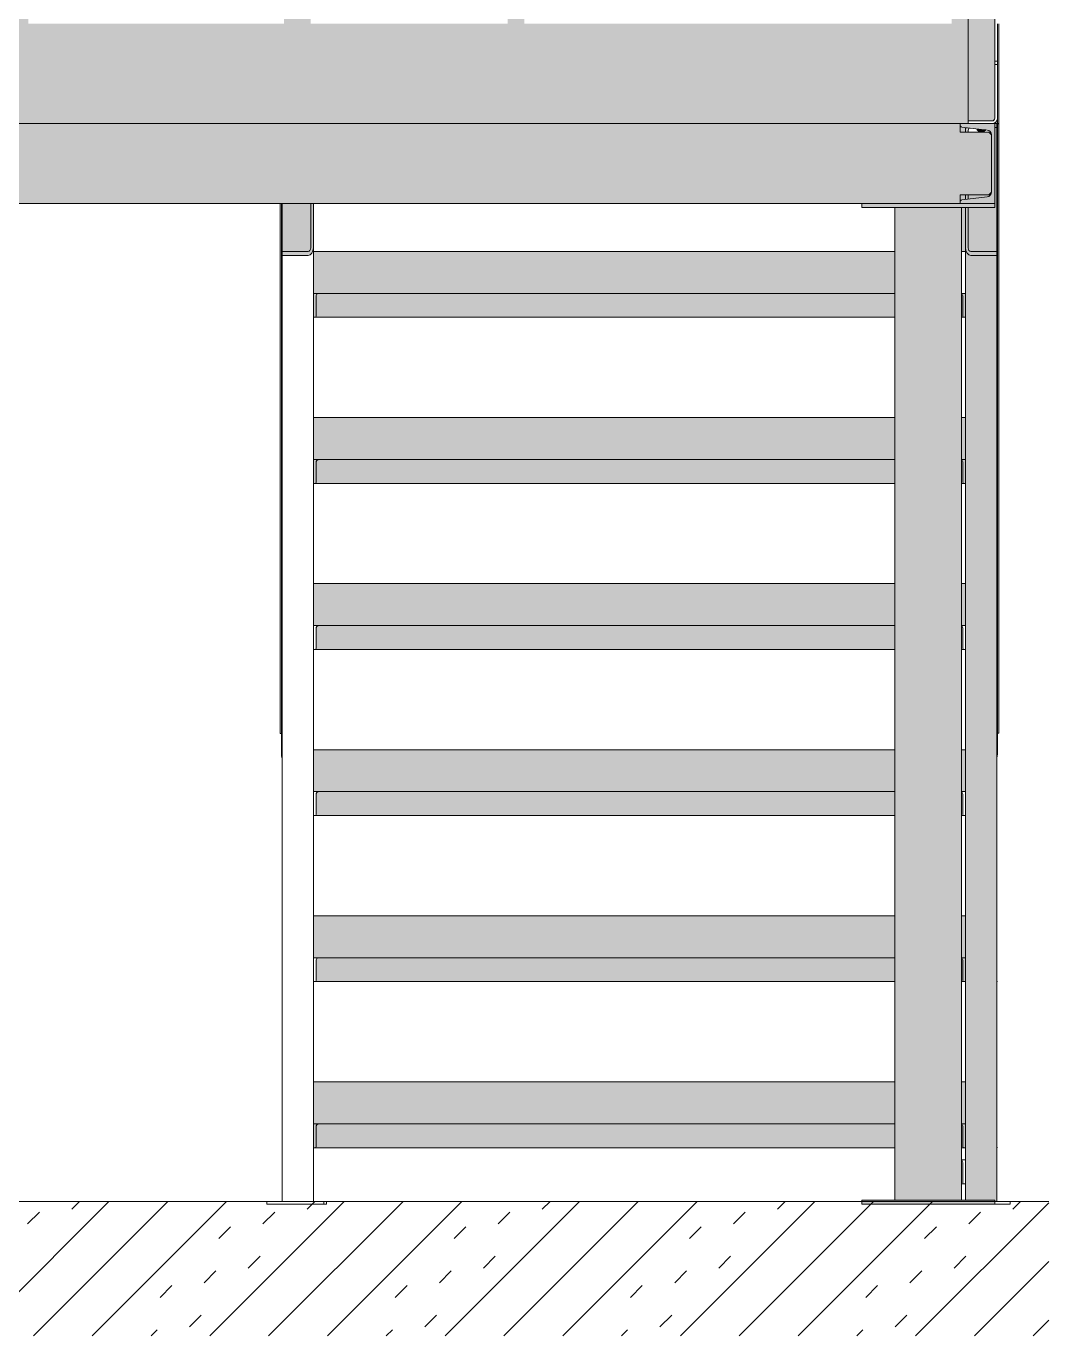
# Model space of a CAD drawing. Header units: millimetres. Extents: x 0 to 1680, y 0 to 594.
# Drawn here: x 1589.2 to 1619.93, y 428.25 to 467.62 of the extents above; entities that cross this region are included whole.
import ezdxf

# ---------------------------------------------------------------- set-up
doc = ezdxf.new("R2010")
doc.units = ezdxf.units.MM
for name, pattern in [('K5LT32794', [0]), ('K5LT32798', [0]), ('K5LT32801', [0]), ('K5LT32802', [0]), ('K5LT32803', [0])]:
    doc.linetypes.add(name, pattern=pattern)
doc.layers.add('Системный слой', color=7, linetype='Continuous')

# ---------------------------------------------------------------- blocks, each defined once
blk = doc.blocks.new('U597')
at = {"layer": 'Системный слой', "color": 7, "linetype": 'K5LT32801', "lineweight": 18}
for p, q in [((1587.647, 428.254), (1591.685, 432.292)), ((1589.415, 428.254), (1593.453, 432.292)), ((1591.182, 428.254), (1595.221, 432.292)), ((1594.718, 428.254), (1598.756, 432.292)), ((1596.486, 428.254), (1600.524, 432.292)), ((1598.253, 428.254), (1602.292, 432.292)), ((1601.789, 428.254), (1605.827, 432.292)), ((1603.557, 428.254), (1607.595, 432.292)), ((1605.325, 428.254), (1609.363, 432.292)), ((1608.86, 428.254), (1612.898, 432.292)), ((1610.628, 428.254), (1614.666, 432.292)), ((1612.396, 428.254), (1616.434, 432.292)), ((1615.931, 428.254), (1619.933, 432.256)), ((1617.699, 428.254), (1619.933, 430.488)), ((1619.467, 428.254), (1619.933, 428.72))]:
    blk.add_line(p, q, dxfattribs=at)
at = {"layer": 'Системный слой', "color": 7, "linetype": 'K5LT32802', "lineweight": 18}
for p, q in [((1590.569, 432.06), (1590.801, 432.292)), ((1597.64, 432.06), (1597.872, 432.292)), ((1604.711, 432.06), (1604.943, 432.292)), ((1611.782, 432.06), (1612.014, 432.292)), ((1618.853, 432.06), (1619.085, 432.292)), ((1589.243, 431.618), (1589.597, 431.972)), ((1596.314, 431.618), (1596.668, 431.972)), ((1603.385, 431.618), (1603.739, 431.972)), ((1610.456, 431.618), (1610.81, 431.972)), ((1617.527, 431.618), (1617.881, 431.972)), ((1594.988, 431.176), (1595.342, 431.53)), ((1602.059, 431.176), (1602.413, 431.53)), ((1609.13, 431.176), (1609.484, 431.53)), ((1616.202, 431.176), (1616.555, 431.53)), ((1595.872, 430.292), (1596.226, 430.646)), ((1602.943, 430.292), (1603.297, 430.646)), ((1610.014, 430.292), (1610.368, 430.646)), ((1617.085, 430.292), (1617.439, 430.646)), ((1594.546, 429.85), (1594.9, 430.204)), ((1601.617, 429.85), (1601.971, 430.204)), ((1608.689, 429.85), (1609.042, 430.204)), ((1615.76, 429.85), (1616.113, 430.204)), ((1593.221, 429.408), (1593.574, 429.762)), ((1600.292, 429.408), (1600.645, 429.762)), ((1607.363, 429.408), (1607.716, 429.762)), ((1614.434, 429.408), (1614.787, 429.762)), ((1594.104, 428.525), (1594.458, 428.878)), ((1601.175, 428.525), (1601.529, 428.878)), ((1608.247, 428.525), (1608.6, 428.878)), ((1615.318, 428.525), (1615.671, 428.878)), ((1592.95, 428.254), (1593.132, 428.436)), ((1600.021, 428.254), (1600.203, 428.436)), ((1607.092, 428.254), (1607.274, 428.436)), ((1614.163, 428.254), (1614.345, 428.436))]:
    blk.add_line(p, q, dxfattribs=at)
blk = doc.blocks.new('U596')
at = {"layer": 'Системный слой', "color": 7, "linetype": 'K5LT32798', "lineweight": 18}
blk.add_lwpolyline([(908.333, 432.292), (1619.933, 432.292)], dxfattribs=at)
at = {"layer": 'Системный слой'}
blk.add_blockref('U597', (0, 0), dxfattribs=at)
blk = doc.blocks.new('U616')
at = {"layer": 'Системный слой', "true_color": 0xa0a0a0}
h = blk.add_hatch(color=253, dxfattribs=at)
h.paths.add_polyline_path([(1617.509, 464.775), (1617.509, 464.772), (1617.589, 464.772), (1618.229, 464.772), (1618.253, 464.776), (1618.294, 464.805), (1618.309, 464.852), (1618.309, 466.472), (1618.309, 471.187), (1618.309, 471.292), (1618.309, 471.492), (1618.309, 477.112), (1618.309, 477.452), (1618.309, 482.387), (1618.309, 482.492), (1618.309, 482.692), (1618.309, 489.612), (1618.306, 489.636), (1618.277, 489.677), (1618.229, 489.692), (1617.589, 489.692), (1617.565, 489.689), (1617.525, 489.66), (1617.509, 489.612), (1617.509, 489.272), (1617.509, 467.692)])
h.paths.add_polyline_path([(1617.509, 489.272), (1617.509, 489.612), (1617.509, 489.692), (1617.429, 489.612), (1617.089, 489.272), (1617.009, 489.192), (1617.009, 482.692), (1617.009, 482.292), (1617.009, 471.492), (1617.009, 471.092), (1617.009, 467.692), (1617.509, 467.692)])
h.paths.add_polyline_path([(1603.673, 467.692), (1604.173, 467.692), (1604.173, 489.192), (1604.093, 489.192), (1603.753, 489.192), (1603.673, 489.192), (1603.673, 477.532), (1603.673, 477.452), (1603.673, 477.112), (1603.673, 477.032)])
h.paths.add_polyline_path([(1597.749, 477.032), (1597.597, 477.032), (1597.597, 467.692), (1597.749, 467.692), (1597.749, 468.756)])
h.paths.add_polyline_path([(1597.597, 477.032), (1597.097, 477.032), (1597.097, 467.692), (1597.597, 467.692)])
h.paths.add_polyline_path([(1597.349, 471.496), (1597.364, 471.488), (1597.384, 471.486), (1597.458, 471.456), (1597.515, 471.401), (1597.529, 471.392), (1597.529, 471.376), (1597.537, 471.357), (1597.549, 471.278), (1597.529, 471.201), (1597.529, 471.185), (1597.515, 471.176), (1597.503, 471.16), (1597.44, 471.111), (1597.364, 471.089), (1597.349, 471.081), (1597.335, 471.089), (1597.315, 471.092), (1597.241, 471.121), (1597.184, 471.176), (1597.169, 471.185), (1597.169, 471.201), (1597.165, 471.211), (1597.149, 471.289), (1597.149, 471.299), (1597.169, 471.376), (1597.169, 471.392), (1597.184, 471.401), (1597.196, 471.417), (1597.258, 471.467), (1597.335, 471.488)])
h.paths.add_polyline_path([(1596.949, 467.692), (1597.097, 467.692), (1597.097, 477.032), (1596.949, 477.032)])
h.paths.add_polyline_path([(1596.949, 477.661), (1596.949, 477.532), (1597.097, 477.532), (1597.097, 488.976), (1597.029, 488.976), (1596.991, 488.986), (1596.965, 488.969), (1596.949, 488.929)])
h.paths.add_polyline_path([(1597.597, 488.976), (1597.597, 489.192), (1597.097, 489.192), (1597.097, 477.532), (1597.597, 477.532)])
h.paths.add_polyline_path([(1597.349, 482.281), (1597.335, 482.289), (1597.315, 482.292), (1597.241, 482.321), (1597.184, 482.376), (1597.169, 482.385), (1597.169, 482.401), (1597.165, 482.411), (1597.149, 482.489), (1597.149, 482.499), (1597.169, 482.576), (1597.169, 482.592), (1597.184, 482.601), (1597.196, 482.617), (1597.258, 482.667), (1597.335, 482.688), (1597.349, 482.696), (1597.364, 482.688), (1597.384, 482.686), (1597.458, 482.656), (1597.515, 482.601), (1597.529, 482.592), (1597.529, 482.576), (1597.537, 482.557), (1597.549, 482.478), (1597.529, 482.401), (1597.529, 482.385), (1597.515, 482.376), (1597.503, 482.36), (1597.44, 482.311), (1597.364, 482.289)])
h.paths.add_polyline_path([(1597.749, 488.929), (1597.741, 488.958), (1597.708, 488.986), (1597.669, 488.976), (1597.597, 488.976), (1597.597, 477.532), (1597.749, 477.532), (1597.749, 477.661)])
h.paths.add_polyline_path([(1588.766, 467.692), (1589.266, 467.692), (1589.266, 477.032), (1589.266, 477.112), (1589.266, 477.452), (1589.266, 477.532), (1589.266, 489.192), (1589.186, 489.272), (1588.846, 489.612), (1588.766, 489.692)])
h = blk.add_hatch(color=253, dxfattribs=at)
h.paths.add_polyline_path([(1588.766, 464.692), (1588.414, 464.692), (1588.414, 464.644), (1588.41, 464.622), (1588.41, 464.432), (1587.55, 464.432), (1587.47, 464.352), (1587.47, 464.349), (1587.47, 462.636), (1587.47, 462.632), (1587.55, 462.552), (1588.41, 462.552), (1588.41, 462.363), (1588.414, 462.341), (1588.414, 462.292), (1615.647, 462.292), (1617.269, 462.292), (1617.269, 462.341), (1617.273, 462.363), (1617.273, 462.552), (1618.133, 462.552), (1618.213, 462.632), (1618.213, 462.636), (1618.213, 464.349), (1618.213, 464.352), (1618.133, 464.432), (1617.273, 464.432), (1617.273, 464.622), (1617.269, 464.644), (1617.269, 464.692)])
h.paths.add_polyline_path([(1618.309, 464.689), (1618.309, 464.692), (1618.229, 464.692), (1618.029, 464.692), (1617.509, 464.692), (1617.273, 464.692), (1617.273, 464.622), (1617.284, 464.604), (1617.322, 464.584), (1618.08, 464.498), (1618.087, 464.497), (1618.15, 464.471), (1618.196, 464.419), (1618.213, 464.352), (1618.213, 464.349), (1618.213, 462.636), (1618.213, 462.632), (1618.213, 462.626), (1618.192, 462.56), (1618.145, 462.51), (1618.08, 462.487), (1617.322, 462.401), (1617.302, 462.395), (1617.273, 462.363), (1617.273, 462.292), (1618.309, 462.292)])
h.paths.add_polyline_path([(1615.309, 462.172), (1615.309, 432.332), (1617.309, 432.332), (1617.309, 462.172)])
h.paths.add_polyline_path([(1617.309, 462.172), (1618.309, 462.172), (1618.309, 462.292), (1617.269, 462.292), (1615.647, 462.292), (1614.309, 462.292), (1614.309, 462.172)])
h.paths.add_polyline_path([(1617.509, 462.172), (1617.509, 460.956), (1617.516, 460.91), (1617.546, 460.861), (1617.589, 460.843), (1618.369, 460.843), (1618.369, 464.576), (1618.309, 464.576), (1618.309, 462.292), (1618.309, 462.172)])
h.paths.add_polyline_path([(1617.509, 462.172), (1617.429, 462.172), (1617.429, 460.956), (1617.439, 460.878), (1617.473, 460.801), (1617.526, 460.748), (1617.589, 460.73), (1618.369, 460.73), (1618.369, 460.843), (1617.589, 460.843), (1617.557, 460.853), (1617.522, 460.894), (1617.509, 460.956)])
h.paths.add_polyline_path([(1618.08, 462.487), (1618.087, 462.488), (1618.15, 462.514), (1618.196, 462.566), (1618.213, 462.632), (1618.133, 462.552), (1617.509, 462.552), (1617.509, 462.422)])
h.paths.add_polyline_path([(1617.509, 462.552), (1617.429, 462.552), (1617.429, 462.413), (1617.509, 462.422)])
h.paths.add_polyline_path([(1617.546, 464.559), (1617.448, 464.57), (1617.442, 464.553), (1617.429, 464.463), (1617.429, 464.432), (1617.509, 464.432), (1617.509, 464.463), (1617.516, 464.51)])
h.paths.add_polyline_path([(1598.009, 459.589), (1597.967, 459.58), (1597.925, 459.543), (1597.909, 459.489), (1597.909, 458.903), (1597.899, 458.879), (1597.875, 458.869), (1615.309, 458.869), (1615.309, 459.589)])
h.paths.add_polyline_path([(1597.829, 458.869), (1597.875, 458.869), (1597.899, 458.879), (1597.909, 458.903), (1597.909, 459.489), (1597.918, 459.531), (1597.955, 459.573), (1598.009, 459.589), (1597.829, 459.589)])
h.paths.add_polyline_path([(1596.889, 460.843), (1596.889, 460.73), (1597.669, 460.73), (1597.724, 460.743), (1597.779, 460.791), (1597.816, 460.866), (1597.829, 460.956), (1597.829, 462.292), (1597.749, 462.292), (1597.749, 460.956), (1597.742, 460.91), (1597.713, 460.861), (1597.669, 460.843)])
h.paths.add_polyline_path([(1597.669, 460.843), (1597.702, 460.853), (1597.736, 460.894), (1597.749, 460.956), (1597.749, 462.292), (1596.889, 462.292), (1596.889, 460.843)])
h.paths.add_polyline_path([(1617.429, 459.589), (1617.309, 459.589), (1617.309, 459.569), (1617.333, 459.543), (1617.349, 459.489), (1617.349, 458.903), (1617.359, 458.879), (1617.383, 458.869), (1617.429, 458.869)])
h.paths.add_polyline_path([(1617.309, 458.869), (1617.383, 458.869), (1617.359, 458.879), (1617.349, 458.903), (1617.349, 459.489), (1617.343, 459.524), (1617.309, 459.569)])
h.paths.add_polyline_path([(1617.309, 460.849), (1617.429, 460.849), (1617.429, 460.956), (1617.429, 462.172), (1617.309, 462.172)])
h.paths.add_polyline_path([(1617.429, 462.552), (1617.273, 462.552), (1617.273, 462.363), (1617.284, 462.381), (1617.322, 462.401), (1617.429, 462.413)])
h.paths.add_polyline_path([(1617.322, 464.584), (1617.302, 464.59), (1617.273, 464.622), (1617.273, 464.432), (1617.429, 464.432), (1617.429, 464.463), (1617.429, 464.572)])
h.paths.add_polyline_path([(1617.429, 455.857), (1617.309, 455.857), (1617.309, 454.597), (1617.429, 454.597)])
h.paths.add_polyline_path([(1615.309, 454.597), (1615.309, 455.857), (1597.829, 455.857), (1597.829, 454.597), (1598.009, 454.597)])
h.paths.add_polyline_path([(1598.009, 454.597), (1597.967, 454.587), (1597.925, 454.55), (1597.909, 454.497), (1597.909, 453.911), (1597.899, 453.887), (1597.875, 453.877), (1615.309, 453.877), (1615.309, 454.597)])
h.paths.add_polyline_path([(1617.429, 454.597), (1617.309, 454.597), (1617.309, 454.577), (1617.333, 454.55), (1617.349, 454.497), (1617.349, 453.911), (1617.359, 453.887), (1617.383, 453.877), (1617.429, 453.877)])
h.paths.add_polyline_path([(1597.909, 454.497), (1597.918, 454.539), (1597.955, 454.581), (1598.009, 454.597), (1597.829, 454.597), (1597.829, 453.877), (1597.875, 453.877), (1597.899, 453.887), (1597.909, 453.911)])
h.paths.add_polyline_path([(1615.309, 449.605), (1615.309, 450.865), (1597.829, 450.865), (1597.829, 449.605), (1598.009, 449.605)])
h.paths.add_polyline_path([(1598.009, 449.605), (1597.967, 449.595), (1597.925, 449.558), (1597.909, 449.505), (1597.909, 448.919), (1597.899, 448.894), (1597.875, 448.885), (1615.309, 448.885), (1615.309, 449.605)])
h.paths.add_polyline_path([(1617.429, 449.605), (1617.429, 448.885), (1617.429, 445.872), (1617.429, 444.612), (1617.429, 443.892), (1617.429, 433.54), (1617.429, 432.82), (1617.429, 432.332), (1618.309, 432.332), (1618.309, 432.292), (1618.369, 432.292), (1618.369, 460.73), (1617.589, 460.73), (1617.534, 460.743), (1617.479, 460.791), (1617.442, 460.866), (1617.429, 460.956), (1617.429, 460.849), (1617.429, 459.589), (1617.429, 458.869), (1617.429, 455.857), (1617.429, 454.597), (1617.429, 453.877), (1617.429, 450.865)])
h.paths.add_polyline_path([(1617.429, 450.865), (1617.309, 450.865), (1617.309, 449.605), (1617.429, 449.605)])
h.paths.add_polyline_path([(1615.309, 444.612), (1615.309, 445.872), (1597.829, 445.872), (1597.829, 444.612), (1598.009, 444.612)])
h.paths.add_polyline_path([(1598.009, 444.612), (1597.967, 444.603), (1597.925, 444.566), (1597.909, 444.512), (1597.909, 443.926), (1597.899, 443.902), (1597.875, 443.892), (1615.309, 443.892), (1615.309, 444.612)])
h.paths.add_polyline_path([(1617.429, 445.872), (1617.309, 445.872), (1617.309, 444.612), (1617.429, 444.612)])
h.paths.add_polyline_path([(1616.969, 432.212), (1617.049, 432.212), (1618.309, 432.212), (1618.309, 432.332), (1614.309, 432.332), (1614.309, 432.212)])
h.paths.add_polyline_path([(1588.41, 464.432), (1588.41, 464.622), (1588.399, 464.604), (1588.361, 464.584), (1587.603, 464.498), (1587.597, 464.497), (1587.533, 464.471), (1587.488, 464.419), (1587.47, 464.352), (1587.55, 464.432)])
h.paths.add_polyline_path([(1588.361, 462.401), (1588.381, 462.395), (1588.41, 462.363), (1588.41, 462.552), (1587.55, 462.552), (1587.47, 462.632), (1587.471, 462.626), (1587.491, 462.56), (1587.539, 462.51), (1587.603, 462.487)])
h.paths.add_polyline_path([(1587.603, 462.487), (1587.597, 462.488), (1587.533, 462.514), (1587.488, 462.566), (1587.47, 462.632), (1587.47, 462.636), (1587.47, 464.349), (1587.47, 464.352), (1587.471, 464.359), (1587.491, 464.425), (1587.539, 464.475), (1587.603, 464.498), (1588.361, 464.584), (1588.381, 464.59), (1588.41, 464.622), (1588.41, 464.692), (1587.374, 464.692), (1587.374, 462.292), (1588.41, 462.292), (1588.41, 462.363), (1588.399, 462.381), (1588.361, 462.401)])
h.paths.add_polyline_path([(1618.369, 464.689), (1618.309, 464.689), (1618.309, 464.576), (1618.369, 464.576)])
h.paths.add_polyline_path([(1615.309, 439.62), (1615.309, 440.88), (1597.829, 440.88), (1597.829, 439.62), (1598.009, 439.62)])
h.paths.add_polyline_path([(1617.429, 440.88), (1617.309, 440.88), (1617.309, 439.62), (1617.429, 439.62)])
h.paths.add_polyline_path([(1617.429, 439.62), (1617.309, 439.62), (1617.309, 439.6), (1617.333, 439.574), (1617.349, 439.52), (1617.349, 438.934), (1617.359, 438.91), (1617.383, 438.9), (1617.429, 438.9)])
h.paths.add_polyline_path([(1617.349, 439.52), (1617.343, 439.555), (1617.309, 439.6), (1617.309, 438.9), (1617.383, 438.9), (1617.359, 438.91), (1617.349, 438.934)])
h.paths.add_polyline_path([(1615.309, 438.9), (1615.309, 439.62), (1598.009, 439.62), (1597.967, 439.611), (1597.925, 439.574), (1597.909, 439.52), (1597.909, 438.934), (1597.899, 438.91), (1597.875, 438.9)])
h.paths.add_polyline_path([(1597.829, 435.888), (1597.829, 434.628), (1598.009, 434.628), (1615.309, 434.628), (1615.309, 435.888)])
h.paths.add_polyline_path([(1598.009, 434.628), (1597.967, 434.619), (1597.925, 434.582), (1597.909, 434.528), (1597.909, 433.942), (1597.899, 433.918), (1597.875, 433.908), (1615.309, 433.908), (1615.309, 434.628)])
h.paths.add_polyline_path([(1597.829, 433.908), (1597.875, 433.908), (1597.899, 433.918), (1597.909, 433.942), (1597.909, 434.528), (1597.918, 434.57), (1597.955, 434.612), (1598.009, 434.628), (1597.829, 434.628)])
h.paths.add_polyline_path([(1617.429, 434.628), (1617.309, 434.628), (1617.309, 434.608), (1617.333, 434.582), (1617.349, 434.528), (1617.349, 433.942), (1617.359, 433.918), (1617.383, 433.908), (1617.429, 433.908)])
h.paths.add_polyline_path([(1617.349, 434.528), (1617.343, 434.563), (1617.309, 434.608), (1617.309, 433.908), (1617.383, 433.908), (1617.359, 433.918), (1617.349, 433.942)])
h.paths.add_polyline_path([(1617.309, 434.628), (1617.429, 434.628), (1617.429, 435.888), (1617.309, 435.888)])
h.paths.add_polyline_path([(1604.173, 467.692), (1596.797, 467.692), (1589.266, 467.692), (1588.766, 467.692), (1588.766, 464.692), (1617.509, 464.692), (1617.509, 467.692)])
h.paths.add_polyline_path([(1615.309, 459.589), (1615.309, 460.849), (1597.829, 460.849), (1597.829, 459.589), (1598.009, 459.589)])
h.paths.add_polyline_path([(1597.829, 460.849), (1597.829, 460.956), (1597.819, 460.878), (1597.785, 460.801), (1597.732, 460.748), (1597.669, 460.73), (1596.889, 460.73), (1596.889, 432.292), (1597.829, 432.292), (1597.829, 434.628), (1597.829, 435.888), (1597.829, 439.62), (1597.829, 440.88), (1597.829, 443.892), (1597.829, 444.612), (1597.829, 445.872), (1597.829, 448.885), (1597.829, 449.605), (1597.829, 450.865), (1597.829, 453.877), (1597.829, 454.597), (1597.829, 455.857), (1597.829, 458.869), (1597.829, 459.589)])
h.paths.add_polyline_path([(1596.889, 457.732), (1596.889, 432.292), (1597.829, 432.292), (1597.829, 434.628), (1597.829, 435.888), (1597.829, 439.62), (1597.829, 440.88), (1597.829, 443.892), (1597.829, 444.612), (1597.829, 445.872), (1597.829, 448.885), (1597.829, 449.605), (1597.829, 450.865), (1597.829, 453.877), (1597.829, 454.597), (1597.829, 455.857), (1597.829, 458.869), (1597.829, 459.589), (1597.829, 460.849), (1597.829, 460.956), (1597.819, 460.878), (1597.785, 460.801), (1597.732, 460.748), (1597.669, 460.73), (1596.889, 460.73)])
at = {"layer": 'Системный слой', "color": 7, "linetype": 'K5LT32803', "lineweight": 18}
for p, q in [((1617.509, 464.775), (1617.509, 489.692)), ((1617.509, 464.775), (1617.509, 489.612)), ((1618.309, 466.472), (1618.309, 471.187)), ((1617.509, 467.692), (1617.509, 464.692)), ((1618.389, 464.692), (1618.389, 467.692)), ((1618.429, 464.692), (1618.429, 467.692)), ((1618.389, 466.57), (1618.309, 466.57)), ((1618.309, 466.472), (1618.389, 466.472)), ((1618.309, 464.852), (1618.309, 466.472)), ((1618.389, 466.472), (1618.389, 464.852)), ((1588.766, 464.692), (1617.509, 464.692)), ((1617.269, 464.644), (1617.269, 464.692)), ((1617.273, 464.432), (1617.273, 464.692)), ((1618.08, 464.498), (1617.322, 464.584)), ((1617.429, 464.432), (1617.429, 464.572)), ((1617.509, 464.772), (1618.229, 464.772)), ((1618.229, 464.692), (1617.509, 464.692)), ((1617.509, 464.692), (1618.309, 464.692)), ((1617.789, 464.692), (1617.509, 464.692)), ((1618.229, 464.772), (1617.589, 464.772)), ((1617.789, 464.531), (1617.789, 464.497)), ((1618.229, 464.692), (1618.029, 464.692)), ((1618.029, 464.504), (1618.029, 464.497)), ((1618.309, 464.692), (1618.309, 462.292)), ((1618.309, 464.689), (1618.369, 464.689)), ((1618.369, 464.576), (1618.309, 464.576)), ((1618.369, 464.689), (1618.369, 464.576)), ((1618.369, 464.576), (1618.369, 460.843)), ((1618.429, 464.692), (1618.389, 464.692)), ((1618.389, 464.692), (1618.389, 464.685)), ((1618.429, 464.685), (1618.389, 464.685)), ((1618.389, 464.685), (1618.389, 446.371)), ((1618.429, 464.692), (1618.429, 464.685)), ((1618.429, 464.685), (1618.429, 446.371)), ((1618.133, 464.432), (1617.273, 464.432)), ((1617.429, 464.432), (1617.429, 464.463)), ((1617.509, 464.463), (1617.509, 464.432)), ((1617.789, 464.502), (1617.768, 464.502)), ((1617.768, 464.502), (1617.789, 464.502)), ((1617.768, 464.502), (1617.789, 464.502)), ((1617.789, 464.502), (1617.768, 464.502)), ((1617.789, 464.502), (1617.768, 464.502)), ((1617.768, 464.502), (1617.789, 464.502)), ((1617.789, 464.502), (1617.768, 464.502)), ((1617.768, 464.502), (1617.789, 464.502)), ((1617.768, 464.502), (1617.789, 464.502)), ((1617.789, 464.502), (1617.768, 464.502)), ((1617.768, 464.502), (1617.789, 464.502)), ((1618.039, 464.502), (1617.768, 464.502)), ((1617.789, 464.497), (1617.824, 464.462)), ((1617.789, 464.497), (1618.029, 464.497)), ((1617.824, 464.462), (1617.994, 464.462)), ((1618.029, 464.497), (1617.994, 464.462)), ((1618.039, 464.502), (1618.029, 464.502)), ((1618.029, 464.502), (1618.039, 464.502)), ((1618.029, 464.502), (1618.039, 464.502)), ((1618.039, 464.502), (1618.029, 464.502)), ((1618.039, 464.502), (1618.029, 464.502)), ((1618.029, 464.502), (1618.039, 464.502)), ((1618.039, 464.502), (1618.029, 464.502)), ((1618.029, 464.502), (1618.039, 464.502)), ((1618.029, 464.502), (1618.039, 464.502)), ((1618.039, 464.502), (1618.029, 464.502)), ((1618.029, 464.502), (1618.039, 464.502)), ((1618.213, 464.352), (1618.133, 464.432)), ((1618.213, 464.352), (1618.213, 462.632)), ((1618.213, 462.636), (1618.213, 464.349)), ((1617.273, 462.552), (1618.133, 462.552)), ((1617.273, 462.292), (1617.273, 462.552)), ((1617.429, 462.413), (1617.429, 462.552)), ((1617.429, 462.413), (1617.429, 462.552)), ((1617.509, 462.552), (1617.509, 462.422)), ((1618.133, 462.552), (1618.213, 462.632)), ((1617.273, 462.292), (1588.41, 462.292)), ((1596.829, 462.292), (1596.829, 446.361)), ((1596.869, 462.292), (1596.869, 446.361)), ((1596.889, 460.843), (1596.889, 462.292)), ((1597.749, 460.956), (1597.749, 462.292)), ((1597.829, 462.292), (1597.829, 460.956)), ((1614.309, 462.172), (1614.309, 462.292)), ((1618.309, 462.292), (1614.309, 462.292)), ((1618.309, 462.172), (1614.309, 462.172)), ((1615.309, 432.332), (1615.309, 462.172)), ((1617.269, 462.292), (1617.269, 462.341)), ((1618.309, 462.292), (1617.269, 462.292)), ((1617.309, 432.332), (1617.309, 462.172)), ((1617.322, 462.401), (1618.08, 462.487)), ((1617.429, 460.956), (1617.429, 462.172)), ((1617.509, 462.172), (1617.509, 460.956)), ((1618.309, 462.172), (1618.309, 462.292)), ((1596.889, 460.73), (1596.889, 460.843)), ((1596.889, 460.843), (1597.669, 460.843)), ((1596.889, 432.292), (1596.889, 460.73)), ((1597.669, 460.73), (1596.889, 460.73)), ((1597.829, 460.849), (1597.829, 460.956)), ((1597.829, 460.849), (1597.829, 459.589)), ((1615.309, 460.849), (1597.829, 460.849)), ((1617.429, 460.849), (1617.309, 460.849)), ((1617.429, 460.956), (1617.429, 460.849)), ((1617.429, 460.849), (1617.429, 459.589)), ((1617.589, 460.843), (1618.369, 460.843)), ((1618.369, 460.73), (1617.589, 460.73)), ((1618.369, 460.843), (1618.369, 460.73)), ((1618.369, 460.73), (1618.369, 432.292)), ((1597.829, 458.869), (1597.829, 459.589)), ((1598.009, 459.589), (1597.829, 459.589)), ((1615.309, 459.589), (1597.829, 459.589)), ((1597.909, 459.489), (1597.909, 458.903)), ((1617.309, 459.589), (1617.429, 459.589)), ((1617.429, 459.589), (1617.309, 459.589)), ((1617.349, 459.489), (1617.349, 458.903)), ((1617.429, 458.869), (1617.429, 459.589)), ((1597.875, 458.869), (1597.829, 458.869)), ((1597.829, 455.857), (1597.829, 458.869)), ((1615.309, 458.869), (1597.875, 458.869)), ((1617.383, 458.869), (1617.309, 458.869)), ((1617.383, 458.869), (1617.429, 458.869)), ((1617.429, 458.869), (1617.429, 455.857)), ((1596.889, 457.732), (1596.869, 457.732)), ((1618.389, 457.732), (1618.369, 457.732)), ((1597.829, 455.857), (1597.829, 454.597)), ((1615.309, 455.857), (1597.829, 455.857)), ((1617.429, 455.857), (1617.309, 455.857)), ((1617.429, 455.857), (1617.429, 454.597)), ((1597.829, 453.877), (1597.829, 454.597)), ((1598.009, 454.597), (1597.829, 454.597)), ((1615.309, 454.597), (1597.829, 454.597)), ((1597.909, 454.497), (1597.909, 453.911)), ((1617.309, 454.597), (1617.429, 454.597)), ((1617.429, 454.597), (1617.309, 454.597)), ((1617.349, 454.497), (1617.349, 453.911)), ((1617.429, 453.877), (1617.429, 454.597)), ((1597.875, 453.877), (1597.829, 453.877)), ((1597.829, 450.865), (1597.829, 453.877)), ((1615.309, 453.877), (1597.875, 453.877)), ((1617.383, 453.877), (1617.309, 453.877)), ((1617.383, 453.877), (1617.429, 453.877)), ((1617.429, 453.877), (1617.429, 450.865)), ((1597.829, 450.865), (1597.829, 449.605)), ((1615.309, 450.865), (1597.829, 450.865)), ((1617.429, 450.865), (1617.309, 450.865)), ((1617.429, 450.865), (1617.429, 449.605)), ((1597.829, 448.885), (1597.829, 449.605)), ((1598.009, 449.605), (1597.829, 449.605)), ((1615.309, 449.605), (1597.829, 449.605)), ((1617.429, 449.605), (1617.309, 449.605)), ((1617.309, 449.605), (1617.429, 449.605)), ((1617.429, 448.885), (1617.429, 449.605)), ((1597.909, 449.505), (1597.909, 448.919)), ((1617.349, 449.505), (1617.349, 448.919)), ((1596.889, 448.893), (1596.869, 448.893)), ((1597.875, 448.885), (1597.829, 448.885)), ((1597.829, 445.872), (1597.829, 448.885)), ((1615.309, 448.885), (1597.875, 448.885)), ((1617.383, 448.885), (1617.309, 448.885)), ((1617.383, 448.885), (1617.429, 448.885)), ((1617.429, 448.885), (1617.429, 445.872)), ((1618.389, 448.893), (1618.369, 448.893)), ((1596.829, 446.361), (1596.869, 446.361)), ((1596.869, 446.361), (1596.869, 445.753)), ((1618.389, 446.371), (1618.429, 446.371)), ((1618.389, 446.371), (1618.389, 445.753)), ((1597.829, 445.872), (1597.829, 444.612)), ((1615.309, 445.872), (1597.829, 445.872)), ((1617.429, 445.872), (1617.309, 445.872)), ((1617.429, 445.872), (1617.429, 444.612)), ((1597.829, 443.892), (1597.829, 444.612)), ((1598.009, 444.612), (1597.829, 444.612)), ((1615.309, 444.612), (1597.829, 444.612)), ((1597.909, 444.512), (1597.909, 443.926)), ((1617.429, 444.612), (1617.309, 444.612)), ((1617.309, 444.612), (1617.429, 444.612)), ((1617.349, 444.512), (1617.349, 443.926)), ((1617.429, 443.892), (1617.429, 444.612)), ((1597.875, 443.892), (1597.829, 443.892)), ((1597.829, 432.292), (1597.829, 443.892)), ((1615.309, 443.892), (1597.875, 443.892)), ((1617.383, 443.892), (1617.309, 443.892)), ((1617.383, 443.892), (1617.429, 443.892)), ((1617.429, 443.892), (1617.429, 432.332)), ((1597.829, 440.88), (1597.829, 439.62)), ((1615.309, 440.88), (1597.829, 440.88)), ((1617.429, 440.88), (1617.309, 440.88)), ((1617.429, 440.88), (1617.429, 439.62)), ((1597.829, 438.9), (1597.829, 439.62)), ((1598.009, 439.62), (1597.829, 439.62)), ((1615.309, 439.62), (1597.829, 439.62)), ((1597.909, 439.52), (1597.909, 438.934)), ((1617.429, 439.62), (1617.309, 439.62)), ((1617.309, 439.62), (1617.429, 439.62)), ((1617.349, 439.52), (1617.349, 438.934)), ((1617.429, 438.9), (1617.429, 439.62)), ((1597.875, 438.9), (1597.829, 438.9)), ((1615.309, 438.9), (1597.875, 438.9)), ((1617.383, 438.9), (1617.309, 438.9)), ((1617.383, 438.9), (1617.429, 438.9)), ((1618.389, 438.908), (1618.369, 438.908)), ((1597.829, 435.888), (1597.829, 434.628)), ((1615.309, 435.888), (1597.829, 435.888)), ((1617.429, 435.888), (1617.309, 435.888)), ((1617.429, 435.888), (1617.429, 434.628)), ((1597.829, 433.908), (1597.829, 434.628)), ((1598.009, 434.628), (1597.829, 434.628)), ((1615.309, 434.628), (1597.829, 434.628)), ((1617.429, 434.628), (1617.309, 434.628)), ((1617.309, 434.628), (1617.429, 434.628)), ((1617.429, 433.908), (1617.429, 434.628)), ((1597.909, 434.528), (1597.909, 433.942)), ((1617.349, 434.528), (1617.349, 433.942)), ((1597.875, 433.908), (1597.829, 433.908)), ((1615.309, 433.908), (1597.875, 433.908)), ((1617.383, 433.908), (1617.309, 433.908)), ((1617.383, 433.908), (1617.429, 433.908)), ((1618.389, 433.916), (1618.369, 433.916)), ((1617.429, 433.54), (1617.309, 433.54)), ((1617.309, 433.54), (1617.429, 433.54)), ((1617.349, 433.44), (1617.349, 432.854)), ((1617.429, 432.82), (1617.429, 433.54)), ((1617.383, 432.82), (1617.309, 432.82)), ((1617.383, 432.82), (1617.429, 432.82)), ((1596.429, 432.292), (1598.149, 432.292)), ((1596.429, 432.292), (1596.429, 432.212)), ((1598.149, 432.292), (1598.229, 432.292)), ((1598.149, 432.292), (1598.149, 432.212)), ((1598.229, 432.292), (1598.229, 432.212)), ((1614.309, 432.212), (1614.309, 432.332)), ((1618.309, 432.332), (1614.309, 432.332)), ((1618.309, 432.212), (1618.309, 432.332)), ((1618.769, 432.292), (1618.309, 432.292)), ((1618.769, 432.212), (1618.769, 432.292)), ((1596.429, 432.212), (1598.149, 432.212)), ((1598.229, 432.212), (1598.149, 432.212)), ((1618.309, 432.212), (1614.309, 432.212)), ((1617.049, 432.212), (1616.969, 432.212)), ((1618.769, 432.212), (1617.049, 432.212))]:
    blk.add_line(p, q, dxfattribs=at)
at = {"layer": 'Системный слой', "color": 7, "linetype": 'K5LT32794', "lineweight": 18}
for p, q in [((1617.805, 464.529), (1617.805, 464.497)), ((1618.013, 464.505), (1618.013, 464.497)), ((1617.805, 464.497), (1617.805, 464.481)), ((1618.013, 464.497), (1618.013, 464.481))]:
    blk.add_line(p, q, dxfattribs=at)
at = {"layer": 'Системный слой', "color": 7, "linetype": 'K5LT32803', "lineweight": 18}
for centre, radius, start, end in [((1617.329, 464.644), 0.06, 180, 263.5175), ((1618.229, 464.852), 0.16, 270, 0), ((1618.229, 464.852), 0.08, 270, 0), ((1618.063, 464.349), 0.15, 0, 83.5175), ((1618.063, 462.636), 0.15, 276.4825, 0), ((1617.329, 462.341), 0.06, 96.4825, 180), ((1598.009, 459.489), 0.1, 90, 180), ((1617.249, 459.489), 0.1, 0, 53.1301), ((1597.875, 458.903), 0.034, 270, 0), ((1617.383, 458.903), 0.034, 180, 270), ((1598.009, 454.497), 0.1, 90, 180), ((1617.249, 454.497), 0.1, 0, 53.1301), ((1597.875, 453.911), 0.034, 270, 0), ((1617.383, 453.911), 0.034, 180, 270), ((1598.009, 449.505), 0.1, 90, 180), ((1617.249, 449.505), 0.1, 0, 53.1301), ((1597.875, 448.919), 0.034, 270, 0), ((1617.383, 448.919), 0.034, 180, 270), ((1598.009, 444.512), 0.1, 90, 180), ((1617.249, 444.512), 0.1, 0, 53.1301), ((1597.875, 443.926), 0.034, 270, 0), ((1617.383, 443.926), 0.034, 180, 270), ((1598.009, 439.52), 0.1, 90, 180), ((1617.249, 439.52), 0.1, 0, 53.1301), ((1597.875, 438.934), 0.034, 270, 0), ((1617.383, 438.934), 0.034, 180, 270), ((1598.009, 434.528), 0.1, 90, 180), ((1617.249, 434.528), 0.1, 0, 53.1301), ((1597.875, 433.942), 0.034, 270, 0), ((1617.383, 433.942), 0.034, 180, 270), ((1617.249, 433.44), 0.1, 0, 53.1301), ((1617.383, 432.854), 0.034, 180, 270)]:
    blk.add_arc(centre, radius, start, end, dxfattribs=at)
for centre, major_axis, ratio, start_param, end_param in [((1617.589, 464.463), (0, -0.226), 0.707107, 4.222518, 4.712389), ((1617.589, 464.463), (0, -0.113), 0.707107, 3.71046, 4.712389), ((1618.229, 464.889), (0, -0.228), 0.701869, 0.523599, 0.998589), ((1597.669, 460.956), (0, 0.113), 0.707107, 3.141593, 4.712389), ((1597.669, 460.956), (0, 0.226), 0.707107, 3.141593, 4.712389), ((1617.589, 460.956), (0, -0.226), 0.707107, 4.712389, 6.283185), ((1617.589, 460.956), (0, -0.113), 0.707107, 4.712389, 6.283185), ((1597.029, 456.897), (-0.16, 0), 0.707107, 0, 0.505361), ((1618.229, 456.897), (-0.16, 0), 0.707107, 2.636232, 3.141593), ((1597.029, 448.058), (-0.16, 0), 0.707107, 0, 0.505361), ((1618.229, 448.058), (-0.16, 0), 0.707107, 2.636232, 3.141593)]:
    blk.add_ellipse(centre, major_axis=major_axis, ratio=ratio, start_param=start_param, end_param=end_param, dxfattribs=at)
for points in [[(1618.369, 463.306), (1618.372, 463.314), (1618.376, 463.33), (1618.382, 463.355), (1618.386, 463.38), (1618.389, 463.405), (1618.389, 463.422), (1618.389, 463.43)], [(1596.869, 454.591), (1596.869, 454.583), (1596.87, 454.566), (1596.872, 454.541), (1596.876, 454.516), (1596.882, 454.491), (1596.887, 454.475), (1596.889, 454.467)], [(1618.369, 454.467), (1618.372, 454.475), (1618.376, 454.491), (1618.382, 454.516), (1618.386, 454.541), (1618.389, 454.566), (1618.389, 454.583), (1618.389, 454.591)], [(1596.869, 445.753), (1596.869, 445.744), (1596.87, 445.727), (1596.872, 445.702), (1596.876, 445.677), (1596.882, 445.652), (1596.887, 445.636), (1596.889, 445.628)], [(1618.369, 445.628), (1618.372, 445.636), (1618.376, 445.652), (1618.382, 445.677), (1618.386, 445.702), (1618.389, 445.727), (1618.389, 445.744), (1618.389, 445.753)]]:
    blk.add_open_spline(points, degree=3, dxfattribs=at)

msp = doc.modelspace()

# ---------------------------------------------------------------- block references
at = {"layer": 'Системный слой'}
for name in ['U616', 'U596']:
    msp.add_blockref(name, (0, 0), dxfattribs=at)

doc.saveas('drawing.dxf')
